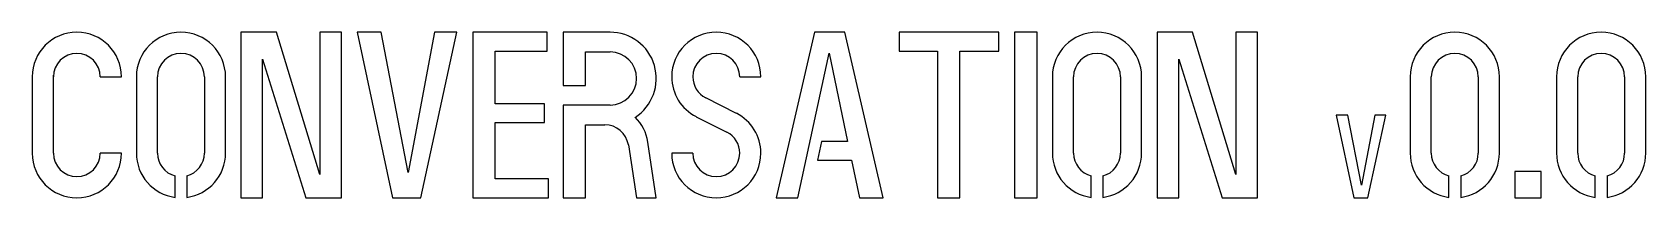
# Model space of a CAD drawing. Header units: inches. Extents: x -0.98 to 1.45, y 1.3 to 1.55.
import ezdxf

# ---------------------------------------------------------------- set-up
doc = ezdxf.new("R2010")
doc.units = ezdxf.units.IN
for name, color, linetype in [('1', 7, 'CONTINUOUS'), ('2', 7, 'CONTINUOUS'), ('3', 7, 'CONTINUOUS'), ('4', 7, 'CONTINUOUS'), ('5', 7, 'CONTINUOUS')]:
    doc.layers.add(name, color=color, linetype=linetype)

msp = doc.modelspace()

# ---------------------------------------------------------------- linework, layer by layer
at = {"layer": '1', "color": 1, "linetype": 'CONTINUOUS'}
for p, q in [((-0.6688, 1.5473), (-0.6688, 1.2973)), ((-0.6153, 1.5473), (-0.6688, 1.5473)), ((-0.5498, 1.3322), (-0.6153, 1.5473)), ((-0.5498, 1.5473), (-0.5498, 1.3322)), ((-0.5171, 1.5473), (-0.5498, 1.5473)), ((-0.5171, 1.2973), (-0.5171, 1.5473)), ((-0.6361, 1.5069), (-0.5706, 1.2973)), ((-0.6361, 1.2973), (-0.6361, 1.5069)), ((-0.9843, 1.48), (-0.9843, 1.4223)), ((-0.9524, 1.3647), (-0.9524, 1.4823)), ((-0.8814, 1.48), (-0.8495, 1.48)), ((-0.8269, 1.48), (-0.8269, 1.3647)), ((-0.795, 1.3647), (-0.795, 1.48)), ((-0.724, 1.48), (-0.724, 1.4223)), ((-0.6921, 1.3647), (-0.6921, 1.48)), ((-0.9843, 1.4223), (-0.9843, 1.3647)), ((-0.724, 1.4223), (-0.724, 1.3647)), ((-0.8495, 1.3647), (-0.8814, 1.3647)), ((-0.7684, 1.2979), (-0.7684, 1.3303)), ((-0.7506, 1.3303), (-0.7506, 1.2979)), ((-0.6688, 1.2973), (-0.6361, 1.2973)), ((-0.5706, 1.2973), (-0.5171, 1.2973))]:
    msp.add_line(p, q, dxfattribs=at)
for centre, radius, start, end in [((-0.9169, 1.48), 0.0674, 360, 180), ((-0.7595, 1.48), 0.0674, 360, 180), ((-0.9169, 1.48), 0.0355, 360, 180), ((-0.7595, 1.48), 0.0355, 360, 180), ((-0.9169, 1.3647), 0.0674, 180, 270), ((-0.9169, 1.3647), 0.0355, 180, 360), ((-0.9169, 1.3647), 0.0674, 270, 360), ((-0.7595, 1.3647), 0.0674, 179.9992, 262.4333), ((-0.7595, 1.3647), 0.0355, 179.9993, 255.5218), ((-0.7595, 1.3647), 0.0674, 277.5683, 0.0009), ((-0.7595, 1.3647), 0.0355, 284.4784, 0.001)]:
    msp.add_arc(centre, radius, start, end, dxfattribs=at)
at = {"layer": '2', "color": 2, "linetype": 'CONTINUOUS'}
for p, q in [((-0.4931, 1.5473), (-0.4396, 1.2973)), ((-0.457, 1.5473), (-0.4931, 1.5473)), ((-0.4161, 1.3355), (-0.457, 1.5473)), ((-0.3762, 1.5473), (-0.4161, 1.3355)), ((-0.397, 1.2973), (-0.3424, 1.5473)), ((-0.3424, 1.5473), (-0.3762, 1.5473)), ((-0.3184, 1.5473), (-0.3184, 1.2973)), ((-0.2059, 1.5473), (-0.3184, 1.5473)), ((-0.2059, 1.5189), (-0.2059, 1.5473)), ((-0.1819, 1.5473), (-0.1819, 1.4671)), ((-0.111, 1.5473), (-0.1819, 1.5473)), ((-0.2845, 1.4392), (-0.2845, 1.5189)), ((-0.2845, 1.5189), (-0.2059, 1.5189)), ((-0.1481, 1.4671), (-0.1481, 1.5176)), ((-0.1481, 1.5176), (-0.111, 1.5176)), ((-0.1819, 1.4671), (-0.1481, 1.4671)), ((-0.2103, 1.4392), (-0.2845, 1.4392)), ((-0.2103, 1.4109), (-0.2103, 1.4392)), ((-0.1819, 1.4373), (-0.1819, 1.2973)), ((-0.111, 1.4373), (-0.1819, 1.4373)), ((-0.2845, 1.4109), (-0.2103, 1.4109)), ((-0.2845, 1.3257), (-0.2845, 1.4109)), ((-0.1481, 1.4076), (-0.1189, 1.4076)), ((-0.1481, 1.2973), (-0.1481, 1.4076)), ((-0.0833, 1.3771), (-0.0709, 1.2973)), ((-0.0411, 1.2973), (-0.0539, 1.3814)), ((-0.2038, 1.3257), (-0.2845, 1.3257)), ((-0.2038, 1.2973), (-0.2038, 1.3257)), ((-0.4396, 1.2973), (-0.397, 1.2973)), ((-0.3184, 1.2973), (-0.2038, 1.2973)), ((-0.1819, 1.2973), (-0.1481, 1.2973)), ((-0.0709, 1.2973), (-0.0411, 1.2973))]:
    msp.add_line(p, q, dxfattribs=at)
for centre, radius, start, end in [((-0.111, 1.4775), 0.0699, 302.8553, 90.0003), ((-0.111, 1.4775), 0.0401, 360, 90), ((-0.111, 1.4775), 0.0401, 270, 360), ((-0.1189, 1.3716), 0.0658, 8.6165, 45.8566), ((-0.1189, 1.3716), 0.036, 8.8562, 90.0078)]:
    msp.add_arc(centre, radius, start, end, dxfattribs=at)
at = {"layer": '3', "color": 3, "linetype": 'CONTINUOUS'}
for p, q in [((0.1981, 1.5473), (0.1403, 1.2973)), ((0.244, 1.5473), (0.1981, 1.5473)), ((0.3018, 1.2973), (0.244, 1.5473)), ((0.3258, 1.5473), (0.3258, 1.5189)), ((0.4765, 1.5473), (0.3258, 1.5473)), ((0.4765, 1.5189), (0.4765, 1.5473)), ((0.173, 1.2973), (0.22, 1.5157)), ((0.22, 1.5157), (0.2479, 1.3825)), ((0.3258, 1.5189), (0.3837, 1.5189)), ((0.3837, 1.5189), (0.3837, 1.2973)), ((0.4176, 1.2973), (0.4176, 1.5189)), ((0.4176, 1.5189), (0.4765, 1.5189)), ((0.0851, 1.48), (0.1169, 1.48)), ((0.08, 1.4248), (0.0336, 1.4483)), ((0.0192, 1.4198), (0.0656, 1.3964)), ((0.2085, 1.3825), (0.2025, 1.3541)), ((0.2479, 1.3825), (0.2085, 1.3825)), ((0.0141, 1.3647), (-0.0178, 1.3647)), ((0.2025, 1.3541), (0.2538, 1.3541)), ((0.2538, 1.3541), (0.2658, 1.2973)), ((0.1403, 1.2973), (0.173, 1.2973)), ((0.2658, 1.2973), (0.3018, 1.2973)), ((0.3837, 1.2973), (0.4176, 1.2973))]:
    msp.add_line(p, q, dxfattribs=at)
for centre, radius, start, end in [((0.0496, 1.48), 0.0674, 360, 180), ((0.0496, 1.48), 0.0355, 360, 180), ((0.0496, 1.48), 0.0674, 180.0007, 243.1839), ((0.0496, 1.48), 0.0355, 179.9985, 243.1824), ((0.0496, 1.3647), 0.0674, 359.9986, 63.1811), ((0.0496, 1.3647), 0.0355, 359.999, 63.1839), ((0.0496, 1.3647), 0.0674, 180, 360), ((0.0496, 1.3647), 0.0355, 180, 360)]:
    msp.add_arc(centre, radius, start, end, dxfattribs=at)
at = {"layer": '4', "color": 4, "linetype": 'CONTINUOUS'}
for p, q in [((0.5005, 1.5473), (0.5005, 1.4223)), ((0.5344, 1.5473), (0.5005, 1.5473)), ((0.5344, 1.2973), (0.5344, 1.5473)), ((0.7157, 1.5473), (0.7157, 1.2973)), ((0.7692, 1.5473), (0.7157, 1.5473)), ((0.8347, 1.3322), (0.7692, 1.5473)), ((0.8347, 1.5473), (0.8347, 1.3322)), ((0.8675, 1.5473), (0.8347, 1.5473)), ((0.8675, 1.2973), (0.8675, 1.5473)), ((0.7485, 1.5069), (0.814, 1.2973)), ((0.7485, 1.2973), (0.7485, 1.5069)), ((0.5577, 1.48), (0.5577, 1.3647)), ((0.5896, 1.3647), (0.5896, 1.48)), ((0.6605, 1.48), (0.6605, 1.4223)), ((0.6924, 1.3647), (0.6924, 1.48)), ((0.5005, 1.4223), (0.5005, 1.2973)), ((0.6605, 1.4223), (0.6605, 1.3647)), ((0.6162, 1.2979), (0.6162, 1.3303)), ((0.6339, 1.3303), (0.6339, 1.2979)), ((0.5005, 1.2973), (0.5344, 1.2973)), ((0.7157, 1.2973), (0.7485, 1.2973)), ((0.814, 1.2973), (0.8675, 1.2973))]:
    msp.add_line(p, q, dxfattribs=at)
for centre, radius, start, end in [((0.625, 1.48), 0.0674, 360, 180), ((0.625, 1.48), 0.0355, 360, 180), ((0.625, 1.3647), 0.0674, 179.9992, 262.4333), ((0.625, 1.3647), 0.0355, 179.9993, 255.5218), ((0.625, 1.3647), 0.0674, 277.5683, 0.0009), ((0.625, 1.3647), 0.0355, 284.4784, 0.001)]:
    msp.add_arc(centre, radius, start, end, dxfattribs=at)
at = {"layer": '5', "color": 5, "linetype": 'CONTINUOUS'}
for p, q in [((1.0984, 1.48), (1.0984, 1.3647)), ((1.1303, 1.3647), (1.1303, 1.48)), ((1.2013, 1.48), (1.2013, 1.4223)), ((1.2332, 1.3647), (1.2332, 1.48)), ((1.3196, 1.48), (1.3196, 1.3647)), ((1.3515, 1.3647), (1.3515, 1.48)), ((1.4225, 1.48), (1.4225, 1.4223)), ((1.4544, 1.4223), (1.4544, 1.48)), ((0.9863, 1.4223), (1.013, 1.2973)), ((1.0043, 1.4223), (0.9863, 1.4223)), ((1.0248, 1.3164), (1.0043, 1.4223)), ((1.0447, 1.4223), (1.0248, 1.3164)), ((1.0343, 1.2973), (1.0616, 1.4223)), ((1.0616, 1.4223), (1.0447, 1.4223)), ((1.2013, 1.4223), (1.2013, 1.3647)), ((1.4225, 1.4223), (1.4225, 1.3647)), ((1.4544, 1.3647), (1.4544, 1.4223)), ((1.1569, 1.2979), (1.1569, 1.3303)), ((1.1747, 1.3303), (1.1747, 1.2979)), ((1.2565, 1.3371), (1.2565, 1.3172)), ((1.2963, 1.3371), (1.2565, 1.3371)), ((1.2565, 1.3172), (1.2565, 1.2973)), ((1.2963, 1.2973), (1.2963, 1.3371)), ((1.3781, 1.2979), (1.3781, 1.3303)), ((1.3959, 1.3303), (1.3959, 1.2979)), ((1.013, 1.2973), (1.0343, 1.2973)), ((1.2565, 1.2973), (1.2963, 1.2973))]:
    msp.add_line(p, q, dxfattribs=at)
for centre, radius, start, end in [((1.1658, 1.48), 0.0674, 360, 180), ((1.387, 1.48), 0.0674, 360, 180), ((1.1658, 1.48), 0.0355, 360, 180), ((1.387, 1.48), 0.0355, 360, 180), ((1.1658, 1.3647), 0.0674, 180.0001, 262.4342), ((1.1658, 1.3647), 0.0355, 179.9993, 255.5218), ((1.1658, 1.3647), 0.0674, 277.5672, 359.9998), ((1.1658, 1.3647), 0.0355, 284.4784, 0.001), ((1.387, 1.3647), 0.0674, 180.0001, 262.4342), ((1.387, 1.3647), 0.0355, 179.9993, 255.5218), ((1.387, 1.3647), 0.0674, 277.5672, 359.9998), ((1.387, 1.3647), 0.0355, 284.4784, 0.001)]:
    msp.add_arc(centre, radius, start, end, dxfattribs=at)

doc.saveas('drawing.dxf')
